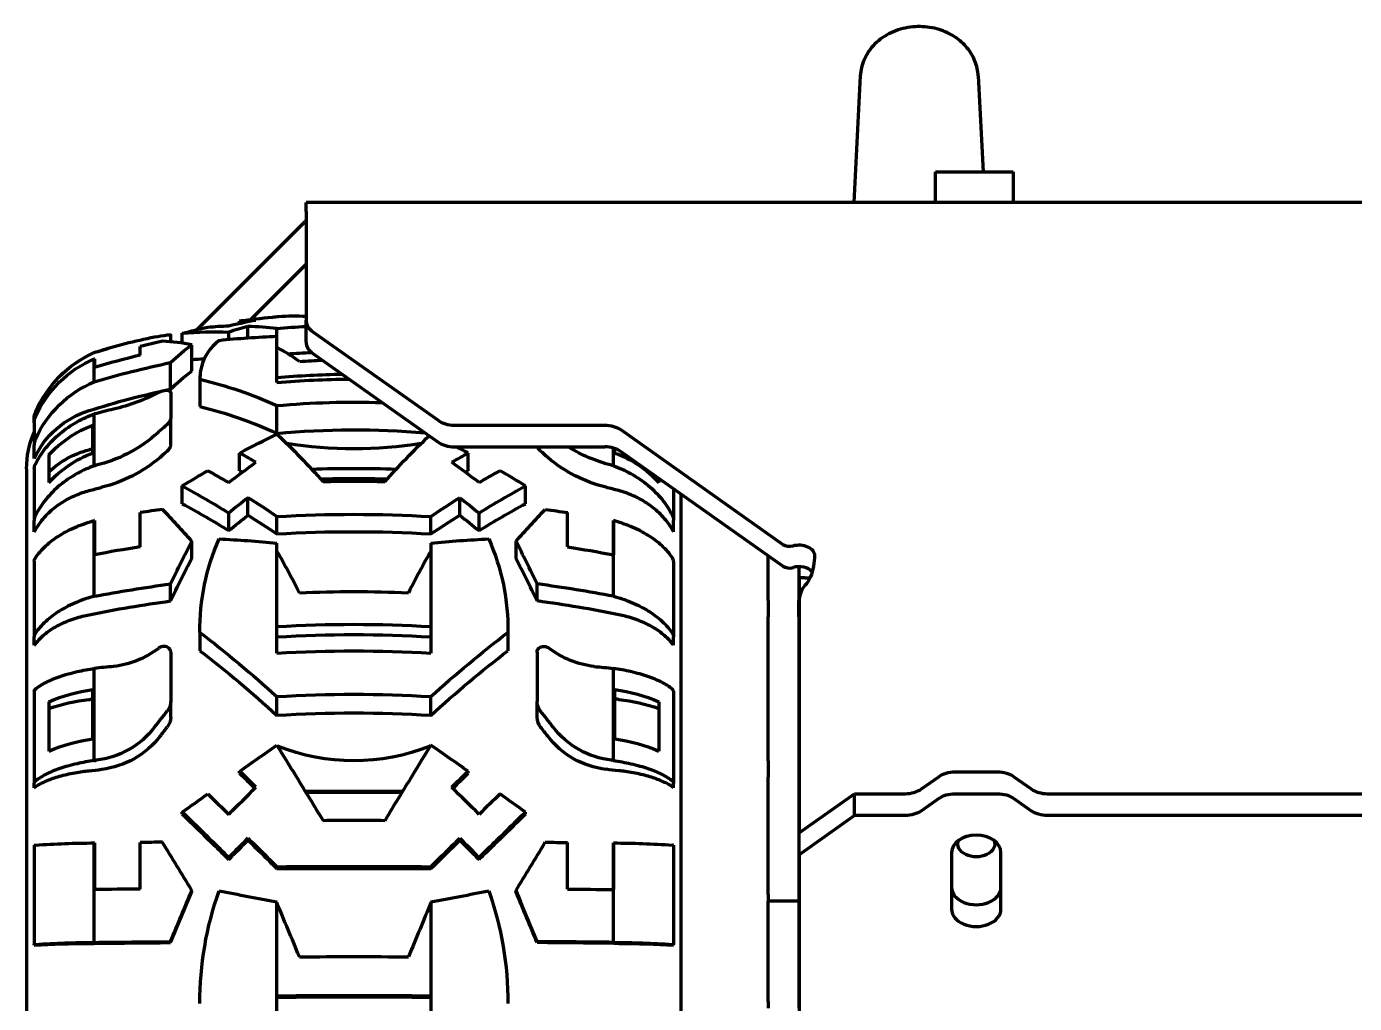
# Model space of a CAD drawing. Header units: millimetres. Extents: x 0 to 1189, y 0 to 841.
# Drawn here: x 205.8 to 292, y 647.7 to 711.1 of the extents above; entities that cross this region are included whole.
import ezdxf

# ---------------------------------------------------------------- set-up
doc = ezdxf.new("R2010")
doc.units = ezdxf.units.MM
doc.header["$LTSCALE"] = 0.75
doc.layers.add('Visible', color=7, linetype='Continuous', lineweight=70)

msp = doc.modelspace()

# ---------------------------------------------------------------- linework, layer by layer
at = {"layer": 'Visible', "extrusion": (0, 1, 0)}
for p, q in [((259.883, 707.912), (259.453, 699.695)), ((267.537, 707.912), (267.863, 701.695)), ((264.77, 701.695), (269.81, 701.695)), ((264.77, 699.695), (264.77, 701.695)), ((264.77, 701.695), (269.81, 701.695)), ((264.77, 699.695), (264.77, 701.695)), ((269.81, 701.695), (269.81, 699.695)), ((269.81, 701.695), (269.81, 699.695)), ((359.91, 699.695), (223.91, 699.695)), ((223.91, 699.106), (223.91, 699.695)), ((223.91, 699.106), (223.91, 692.049)), ((216.83, 691.447), (223.829, 698.445)), ((223.91, 698.527), (223.829, 698.445)), ((220.312, 692.101), (223.91, 695.699)), ((219.592, 691.858), (219.592, 691.995)), ((220.135, 690.913), (220.135, 691.65)), ((222.01, 691.013), (222.01, 691.521)), ((223.91, 690.635), (223.91, 692.049)), ((215.12, 690.658), (215.12, 691.091)), ((215.872, 690.571), (215.872, 691.204)), ((216.488, 688.749), (216.488, 690.464)), ((218.885, 690.81), (218.885, 691.284)), ((222.01, 688.013), (222.01, 691.013)), ((224.35, 691.299), (232.471, 685.557)), ((210.159, 689.957), (210.159, 689.957)), ((213.14, 689.784), (213.14, 690.357)), ((224.35, 689.885), (232.471, 684.142)), ((210.17, 689.549), (210.159, 689.546)), ((210.159, 688.058), (210.159, 689.546)), ((210.17, 689.549), (210.17, 688.983)), ((215.107, 687.58), (215.107, 689.302)), ((217.01, 688.221), (217.01, 686.455)), ((215.12, 687.353), (215.12, 685.677)), ((222.01, 684.709), (222.01, 686.513)), ((206.26, 685.398), (206.26, 685.683)), ((206.26, 685.398), (206.26, 683.948)), ((210.159, 682.607), (210.159, 685.97)), ((215.12, 683.954), (215.12, 685.677)), ((210.063, 683.432), (210.063, 685.236)), ((233.532, 685.246), (243.289, 685.246)), ((244.35, 684.935), (254.861, 677.502)), ((206.26, 683.086), (206.26, 683.948)), ((233.532, 683.832), (243.289, 683.832)), ((243.862, 682.607), (243.862, 683.751)), ((243.957, 683.432), (243.957, 683.721)), ((207.21, 683.309), (207.21, 681.514)), ((219.592, 682.27), (219.592, 683.431)), ((234.428, 682.27), (234.428, 683.431)), ((254.861, 676.088), (244.35, 683.521)), ((205.76, 682.413), (205.76, 621.105)), ((206.26, 682.392), (206.26, 679.062)), ((215.872, 680.145), (215.872, 681.305)), ((238.148, 680.145), (238.148, 681.305)), ((246.81, 681.781), (246.81, 681.514)), ((247.76, 681.109), (247.76, 679.062)), ((220.135, 679.394), (220.135, 680.533)), ((233.885, 679.394), (233.885, 680.533)), ((248.26, 621.105), (248.26, 680.756)), ((213.14, 677.339), (213.14, 679.564)), ((218.885, 678.394), (218.885, 679.533)), ((222.01, 678.18), (222.01, 679.311)), ((232.01, 678.18), (232.01, 679.311)), ((235.135, 678.394), (235.135, 679.533)), ((240.88, 677.339), (240.88, 679.564)), ((206.26, 678.318), (206.26, 679.062)), ((210.17, 679.047), (210.159, 679.045)), ((210.159, 674.136), (210.159, 679.045)), ((210.17, 679.047), (210.17, 676.826)), ((243.851, 679.047), (243.851, 676.826)), ((243.851, 679.047), (243.862, 679.045)), ((243.862, 674.136), (243.862, 679.045)), ((247.76, 678.318), (247.76, 679.062)), ((216.488, 676.604), (216.488, 677.702)), ((222.01, 670.438), (222.01, 677.586)), ((232.01, 677.586), (232.01, 670.438)), ((237.533, 676.604), (237.533, 677.702)), ((253.9, 673.854), (253.9, 676.768)), ((206.26, 676.388), (206.26, 671.503)), ((247.76, 676.388), (247.76, 671.503)), ((255.9, 676.054), (255.9, 673.854)), ((255.91, 675.272), (255.91, 673.858)), ((255.916, 674.71), (255.916, 675.332)), ((215.107, 673.829), (215.107, 674.932)), ((238.914, 673.829), (238.914, 674.932)), ((255.916, 673.918), (255.916, 674.71)), ((253.9, 673.854), (253.9, 672.793)), ((255.9, 672.793), (255.9, 673.854)), ((255.91, 673.858), (255.91, 658.771)), ((253.9, 663.45), (253.9, 672.793)), ((255.9, 672.793), (255.9, 663.45)), ((206.26, 670.951), (206.26, 671.503)), ((217.01, 671.785), (217.01, 670.596)), ((237.01, 671.785), (237.01, 670.596)), ((247.76, 670.951), (247.76, 671.503)), ((215.12, 670.497), (215.12, 667.307)), ((238.901, 670.497), (238.901, 667.307)), ((210.159, 663.474), (210.159, 669.449)), ((243.862, 663.474), (243.862, 669.449)), ((210.063, 664.878), (210.063, 668.083)), ((243.957, 664.878), (243.957, 668.083)), ((206.26, 667.973), (206.26, 662.011)), ((207.21, 667.288), (207.21, 664.087)), ((215.12, 666.272), (215.12, 667.307)), ((222.01, 666.404), (222.01, 667.619)), ((232.01, 666.404), (232.01, 667.619)), ((238.901, 666.272), (238.901, 667.307)), ((246.81, 667.288), (246.81, 664.087)), ((247.76, 667.973), (247.76, 662.011)), ((253.9, 663.45), (253.9, 662.39)), ((255.9, 663.45), (255.9, 662.39)), ((219.592, 662.643), (219.592, 662.769)), ((234.428, 662.643), (234.428, 662.769)), ((253.9, 654.783), (253.9, 662.39)), ((255.9, 662.39), (255.9, 654.783)), ((263.85, 661.627), (264.971, 662.42)), ((266.032, 662.731), (268.789, 662.731)), ((269.85, 662.42), (270.971, 661.627)), ((206.26, 661.705), (206.26, 662.011)), ((247.76, 661.705), (247.76, 662.011)), ((255.91, 658.771), (259.51, 661.317)), ((259.51, 661.317), (262.789, 661.317)), ((259.51, 659.902), (259.51, 661.317)), ((266.032, 661.317), (268.789, 661.317)), ((272.032, 661.317), (311.789, 661.317)), ((264.971, 661.006), (263.85, 660.213)), ((269.85, 661.006), (270.971, 660.213)), ((215.872, 659.995), (215.872, 660.121)), ((238.148, 659.995), (238.148, 660.121)), ((259.51, 659.902), (255.91, 657.357)), ((262.789, 659.902), (259.51, 659.902)), ((311.789, 659.902), (272.032, 659.902)), ((255.91, 657.357), (255.91, 658.771)), ((206.26, 657.971), (206.26, 651.516)), ((210.17, 658.122), (210.159, 658.122)), ((210.159, 651.666), (210.159, 658.122)), ((210.17, 658.122), (210.17, 655.095)), ((213.14, 655.124), (213.14, 658.151)), ((220.135, 658.301), (220.135, 658.425)), ((233.885, 658.301), (233.885, 658.425)), ((240.88, 655.124), (240.88, 658.151)), ((243.851, 658.122), (243.851, 655.095)), ((243.851, 658.122), (243.862, 658.122)), ((243.862, 651.666), (243.862, 658.122)), ((247.76, 657.971), (247.76, 651.516)), ((255.91, 658.359), (255.9, 658.359)), ((218.885, 657.05), (218.885, 657.173)), ((235.135, 657.05), (235.135, 657.173)), ((255.91, 657.357), (255.91, 646.467)), ((265.81, 657.498), (265.81, 653.821)), ((269.01, 653.821), (269.01, 657.498)), ((222.01, 656.455), (222.01, 656.578)), ((232.01, 656.455), (232.01, 656.578)), ((216.488, 654.968), (216.488, 655.031)), ((222.01, 645.729), (222.01, 654.294)), ((232.01, 654.294), (232.01, 645.729)), ((237.533, 654.968), (237.533, 655.031)), ((253.9, 654.783), (253.9, 654.344)), ((253.9, 653.904), (253.9, 654.344)), ((255.9, 654.344), (253.9, 654.344)), ((255.9, 654.783), (255.9, 654.344)), ((255.9, 654.344), (255.9, 653.904)), ((253.9, 647.822), (253.9, 653.904)), ((255.9, 653.904), (255.9, 647.822)), ((215.107, 651.648), (215.107, 651.711)), ((238.914, 651.648), (238.914, 651.711)), ((206.26, 651.485), (206.26, 651.516)), ((247.76, 651.485), (247.76, 651.516)), ((253.9, 647.822), (253.9, 647.383)), ((255.9, 647.822), (255.9, 647.383))]:
    msp.add_line(p, q, dxfattribs=at)
at = {"layer": 'Visible', "extrusion": (1e-16, 0, -1)}
for centre, radius, start, end in [((-227.01, 635.595), 56.914, 84.67382, 85.07664), ((-223.075, 681.306), 11.034, 85.0646, 94.34162), ((-220.813, 657.171), 34.47, 72.21231, 78.72418), ((-217.997, 668.226), 23.076, 84.71736, 92.20703), ((-213.136, 683.209), 7.375, 22.83603, 66.19188), ((-213.136, 683.209), 7.375, 22.84294, 66.19464), ((-227.01, 635.595), 56.914, 72.77708, 73.82121), ((-212.985, 682.861), 7.257, 23.67497, 67.08456), ((-224.679, 677.676), 13.774, 45.97448, 53.50875), ((-212.948, 681.383), 7.234, 23.96446, 67.31814), ((-210.734, 661.682), 27.271, 103.30568, 114.42376), ((-208.479, 698.673), 12.734, 242.66777, 256.68737), ((-211.528, 680.631), 5.812, 24.99028, 72.86236), ((-210.702, 660.36), 26.847, 103.59099, 114.9121), ((-226.988, 631.649), 55.089, 84.81585, 91.92918), ((-207.26, 685.684), 1, 0, 22.84294), ((-211.651, 682.413), 5.891, 0, 23.77705), ((-212.589, 678.417), 7.271, 42.29142, 69.67857), ((-208.113, 691.589), 9.209, 229.66364, 256.37856), ((-227.007, 631.395), 53.548, 84.64567, 94.94198), ((-187.348, 648.164), 50.338, 133.5189, 138.43393), ((-266.77, 648.073), 50.471, 41.56997, 46.28492), ((-211.361, 677.768), 6.081, 46.95056, 75.27133), ((-227.009, 711.108), 27.404, 260.83053, 279.16503), ((-246.201, 692.324), 9.994, 284.26244, 301.81369), ((-212.58, 676.604), 7.277, 42.44462, 69.77109), ((-208.442, 690.189), 9.242, 229.61122, 256.2374), ((-245.578, 690.193), 9.246, 283.75482, 310.37118), ((-241.441, 676.604), 7.277, 110.22891, 137.55538), ((-189.744, 633.421), 54.549, 118.61923, 122.29139), ((-227.01, 598.867), 82.916, 88.49848, 91.50152), ((-264.277, 633.421), 54.549, 57.70861, 61.38077), ((-191.298, 634.389), 51.937, 118.2394, 122.08476), ((-262.723, 634.389), 51.937, 57.91524, 61.7606), ((-189.745, 630.385), 57.667, 121.80288, 124.02211), ((-264.276, 630.385), 57.667, 55.97789, 58.19712), ((-231.849, 671.898), 14.839, 359.56369, 23.6898), ((-222.383, 671.941), 14.628, 156.13366, 180.61284), ((-227.01, 589.423), 85.015, 87.61241, 92.38759), ((-227.01, 588.127), 84.186, 86.59507, 93.40493), ((-171.281, 611.826), 75.407, 127.33177, 132.27839), ((-227.01, 589.031), 82.615, 86.53026, 93.46974), ((-282.739, 611.826), 75.407, 47.72161, 52.66823), ((-210.797, 675.302), 5.757, 232.1892, 263.87125), ((-227.01, 586.328), 84.259, 86.59801, 93.40199), ((-243.224, 675.302), 5.757, 276.12875, 307.8108), ((-171.726, 611.505), 74.447, 127.46504, 132.48814), ((-282.295, 611.505), 74.447, 47.51186, 52.53496), ((-211.566, 657.144), 11.041, 66.76278, 82.17855), ((-242.454, 657.144), 11.041, 97.82145, 113.23722), ((-210.817, 656.975), 10.501, 69.90769, 84.52236), ((-214.092, 667.326), 1.028, 181.05997, 219.27913), ((-227.01, 585.309), 82.462, 86.52378, 93.47622), ((-243.203, 656.975), 10.501, 95.47764, 110.09231), ((-227.01, 587.026), 79.536, 86.39573, 93.60427), ((-209.635, 669.049), 5.6, 217.58453, 263.36234), ((-214.078, 666.291), 1.042, 181.05691, 219.00485), ((-239.941, 666.29), 1.04, 320.98094, 358.99021), ((-244.38, 669.04), 5.59, 276.59544, 322.45493), ((-211.566, 653.893), 11.086, 66.86502, 82.2126), ((-209.986, 668.466), 5.608, 217.57313, 263.28642), ((-244.031, 668.46), 5.6, 276.67949, 322.45039), ((-242.455, 653.893), 11.086, 97.7874, 113.13498), ((-227.01, 676.894), 13.439, 248.35986, 291.63925), ((-210.632, 590.638), 67.484, 86.35256, 89.59833), ((-243.389, 590.638), 67.484, 90.40167, 93.64744), ((-238.85, 647.72), 21.84, 359.94783, 19.4788), ((-215.223, 647.729), 21.787, 160.49725, 180.07612), ((-210.001, 588.331), 63.265, 86.61042, 89.83156), ((-210.634, 583.499), 68.167, 86.38698, 89.60018), ((-243.386, 583.499), 68.167, 90.39982, 93.61302), ((-244.02, 588.331), 63.265, 90.16844, 93.38958), ((-227.01, 11.068), 639.672, 89.682769, 90.317231), ((-227.01, 15.061), 633.156, 89.547534, 90.452466), ((-227.01, 26.807), 621.322, 89.538915, 90.461085)]:
    msp.add_arc(centre, radius, start, end, dxfattribs=at)
for centre, major_axis, ratio, start_param, end_param in [((219.109, 644.279), (15.821, 46.476), 0.790947, -0.487397, -0.446003), ((225.422, 645.225), (-11.093, 45.851), 0.686102, 0.100006, 0.141762), ((227.01, 636.578), (56.845, 0), 0.970296, 4.624317, 4.657828), ((223.506, 646.508), (-10.467, 44.256), 0.613565, 0.037825, 0.06729), ((216.947, 650.812), (4.747, 41.31), 0.369934, -0.416417, -0.329851), ((226.483, 636.395), (-41.878, 37.23), 0.955445, 0.716434, 0.785157), ((218.618, 662.829), (38.427, 11.843), 0.706679, 4.710033, 4.713244), ((227.01, 636.58), (-55.091, 0), 0.970296, 1.492947, 1.520584), ((227.01, 635.842), (-55.123, 0), 0.961262, 1.253567, 1.353147), ((223.506, 647.798), (12.18, 43.816), 0.603211, -0.761914, -0.732449), ((243.289, 684.185), (1.5, 0), 0.707107, -1.570796, -0.785398), ((227.582, 639.173), (-55.792, 1.528), 0.837822, 1.223836, 1.228531), ((223.487, 647.85), (11.692, 42.062), 0.603211, -0.761964, -0.744691), ((226.548, 647.991), (28.632, 37.376), 0.454512, -0.82902, -0.796353), ((218.621, 660.095), (39.075, 7.54), 0.598819, 4.610593, 4.613804), ((219.109, 651.612), (35.993, 33.388), 0.523989, -1.199329, -1.157934), ((225.422, 646.774), (-28.688, 37.449), 0.454515, 0.796303, 0.838059), ((227.47, 648.048), (-27.517, 35.918), 0.454494, 0.786561, 0.791955), ((227.01, 646.892), (55.296, 0), 0.642788, 4.662557, 4.762221), ((226.55, 648.048), (27.517, 35.918), 0.454494, -0.791955, -0.786561), ((227.009, 637.574), (55.122, 0), 0.829039, 4.39516, 4.410898), ((228.763, 646.511), (28.815, 37.614), 0.454504, -0.938241, -0.881829), ((233.28, 650.796), (-28.576, 37.303), 0.454531, 1.053486, 1.091134), ((220.706, 650.799), (27.471, 35.86), 0.454513, -1.092328, -1.053165), ((227.01, 642.914), (-56.845, 0), 0.642788, 1.482724, 1.658869), ((233.315, 650.799), (-27.471, 35.86), 0.454513, 1.053165, 1.092328), ((227.015, 645.879), (56.445, 0), 0.61565, -1.348922, -1.322614), ((246.759, 679.062), (-1.002, 0), 0.829024, 2.743053, 3.141422), ((216.947, 652.978), (12.979, 39.504), 0.23694, -1.061241, -0.974675), ((226.483, 640.272), (-54.165, 14.353), 0.643308, 1.251733, 1.320455), ((227.01, 642.915), (-55.091, 0), 0.642788, 1.479912, 1.66168), ((227.538, 640.272), (54.165, 14.353), 0.643308, -1.320455, -1.251733), ((227.012, 643.406), (-56.838, 0), 0.615638, 1.817299, 1.871591), ((255.91, 676.761), (1, 0), 0.707107, 4.311388, 6.283185), ((216.931, 652.961), (12.417, 37.792), 0.236931, -1.065513, -0.975008), ((227.01, 640.692), (-55.123, 0), 0.615662, 1.253567, 1.353147), ((246.759, 671.503), (-1.002, 0), 0.615642, 2.743139, 3.141508), ((227.02, 651.031), (56.426, 0), 0.342007, -1.290868, -1.267691), ((227.581, 649.081), (-55.805, 0.213), 0.345709, 1.245471, 1.250165), ((223.506, 650.6), (25.733, 37.496), 0.362452, -1.414987, -1.385522), ((223.487, 650.618), (24.703, 35.995), 0.362453, -1.415037, -1.397764), ((227.009, 644.896), (-55.122, 0), 0.342022, 1.253569, 1.269307), ((218.616, 654.192), (39.32, 2.117), 0.252116, 4.509186, 4.512398), ((227.47, 651.727), (-31.956, 32.033), 0.049308, 1.272645, 1.304677), ((226.548, 651.718), (33.252, 33.333), 0.049314, -1.315113, -1.282447), ((226.551, 651.727), (31.956, 32.033), 0.049308, -1.304677, -1.272645), ((246.759, 662.012), (-1.002, 0), 0.341997, 2.743191, 3.14156), ((266.032, 661.67), (-1.5, 0), 0.707107, 0.785398, 1.570796), ((268.789, 661.67), (1.5, 0), 0.707107, -1.570796, -0.785398), ((219.109, 659.001), (39.987, 28.484), 0.056886, 4.671913, 4.713307), ((225.422, 650.228), (-33.316, 33.398), 0.049318, 1.282398, 1.324154), ((227.01, 657.632), (-55.296, 0), 0.069756, 1.513481, 1.628112), ((266.032, 660.256), (-1.5, 0), 0.707107, 0.785398, 1.570796), ((268.789, 660.256), (1.5, 0), 0.707107, -1.570796, -0.785398), ((262.789, 660.963), (-1.5, 0), 0.707107, 3.926991, 4.712389), ((272.032, 660.963), (-1.5, 0), 0.707107, 4.712389, 5.497787), ((220.706, 655.72), (31.903, 31.981), 0.049336, 4.704762, 4.743925), ((228.763, 650.05), (33.464, 33.546), 0.049303, -1.424331, -1.36792), ((233.28, 655.75), (-33.187, 33.268), 0.04934, 1.539587, 1.577235), ((233.314, 655.72), (-31.903, 31.981), 0.049336, 1.53926, 1.578423), ((227.015, 656.243), (-56.445, 0), 0.034884, 1.792666, 1.818973), ((267.41, 658.064), (-1.2, 0), 0.707107, 2.888912, 6.535866), ((227.01, 652.628), (56.845, 0), 0.069756, 4.624317, 4.800461), ((227.01, 652.628), (-55.091, 0), 0.069756, 1.479912, 1.66168), ((227.012, 653.202), (-56.838, 0), 0.034869, 1.817288, 1.871579), ((216.947, 654.678), (15.994, 38.383), 0.013443, 4.629406, 4.715972), ((216.932, 654.643), (15.301, 36.72), 0.013454, 4.625136, 4.715641), ((226.483, 648.536), (-54.938, 11.029), 0.085448, 1.403431, 1.472154), ((227.538, 648.536), (54.938, 11.029), 0.085448, -1.472154, -1.403431), ((227.01, 649.77), (-55.123, 0), 0.0349, 1.253568, 1.353148), ((246.759, 651.517), (-1.002, 0), 0.034875, 2.743231, 3.1416)]:
    msp.add_ellipse(centre, major_axis=major_axis, ratio=ratio, start_param=start_param, end_param=end_param, dxfattribs=at)
at = {"layer": 'Visible'}
for centre, major_axis, ratio, start_param, end_param in [((220.74, 646.209), (11.048, 45.673), 0.686107, 0.357175, 0.394823), ((227.472, 645.703), (-11.072, 45.763), 0.686102, -0.132725, -0.100058), ((225.258, 644.976), (-11.143, 46.054), 0.686099, -0.241953, -0.185541), ((225.41, 692.049), (-1.5, 0), 0.707107, 0, 0.785398), ((227.005, 637.761), (-56.445, 0), 0.961258, -1.348926, -1.322618), ((225.41, 690.635), (-1.5, 0), 0.707107, 0, 0.785398), ((227.009, 636.8), (-56.838, 0), 0.961253, -1.324302, -1.27001), ((222.191, 649.703), (-3.879, 41.366), 0.374745, -0.325268, -0.233921), ((227, 641.323), (56.426, 0), 0.829029, 1.850716, 1.873893), ((207.262, 685.683), (-1.002, 0), 0.999392, -0.398361, 0.000008), ((233.532, 686.307), (1.5, 0), 0.707107, 3.926991, 4.712389), ((207.262, 683.948), (1.002, 0), 0.961255, 2.743271, 3.14164), ((233.532, 684.892), (1.5, 0), 0.707107, 3.926991, 4.712389), ((243.289, 682.771), (1.5, 0), 0.707107, 0.785398, 1.570796), ((226.44, 639.178), (55.789, 1.522), 0.837783, 1.22813, 1.228639), ((227.472, 647.991), (-28.632, 37.376), 0.454512, -0.82902, -0.796353), ((230.534, 647.85), (-11.692, 42.062), 0.603211, -0.761964, -0.744691), ((228.598, 646.774), (28.688, 37.449), 0.454515, 0.796303, 0.838059), ((234.911, 651.612), (-35.993, 33.388), 0.523989, -1.199329, -1.157934), ((235.404, 660.107), (-39.064, 7.54), 0.598663, 4.610648, 4.61386), ((227.01, 645.278), (-56.484, 0), 0.642788, 4.676973, 4.747805), ((227.011, 637.574), (55.122, 0), 0.829039, 1.253567, 1.269305), ((220.74, 650.796), (28.576, 37.303), 0.454531, 1.053486, 1.091134), ((225.258, 646.511), (-28.815, 37.614), 0.454504, -0.938241, -0.881829), ((207.262, 679.062), (1.002, 0), 0.829024, 2.743053, 3.141422), ((227.005, 645.879), (-56.445, 0), 0.61565, -1.348922, -1.322614), ((237.074, 652.978), (-12.979, 39.504), 0.23694, -1.061241, -0.974675), ((227.009, 643.406), (56.838, 0), 0.615638, 1.817299, 1.871591), ((222.191, 649.513), (-12.465, 39.634), 0.252293, -0.974759, -0.883412), ((231.83, 649.513), (12.465, 39.634), 0.252293, 0.883412, 0.974759), ((255.286, 677.802), (-0.6, 0), 0.707107, 0.785398, 1.971798), ((237.089, 652.961), (-12.417, 37.792), 0.236931, -1.065513, -0.975008), ((255.286, 676.388), (-0.6, 0), 0.707107, 0.785398, 1.971798), ((255.91, 675.346), (1, 0), 0.707107, 0.557616, 1.971798), ((256.51, 675.272), (-0.6, 0), 0.707107, -0.142534, 0), ((227.011, 640.692), (-55.123, 0), 0.615662, 4.39516, 4.49474), ((256.51, 673.858), (-0.6, 0), 0.707107, -0.142534, 0), ((207.262, 671.503), (1.002, 0), 0.615642, 2.743139, 3.141508), ((227, 651.031), (-56.426, 0), 0.342007, -1.290868, -1.267691), ((226.437, 649.078), (55.81, 0.214), 0.345729, 1.245443, 1.250137), ((230.515, 650.6), (-25.733, 37.496), 0.362452, -1.414987, -1.385522), ((230.534, 650.618), (-24.703, 35.995), 0.362453, -1.415037, -1.397764), ((227.011, 644.896), (-55.122, 0), 0.342022, 4.395161, 4.4109), ((235.404, 654.192), (-39.32, 2.117), 0.252121, 4.509181, 4.512393), ((207.262, 662.012), (1.002, 0), 0.341997, 2.743191, 3.14156), ((227.472, 651.718), (-33.252, 33.333), 0.049314, -1.315113, -1.282447), ((228.598, 650.228), (33.316, 33.398), 0.049318, 1.282398, 1.324154), ((234.911, 659.001), (-39.987, 28.484), 0.056886, 4.671913, 4.713307), ((262.789, 662.377), (-1.5, 0), 0.707107, 1.570796, 2.356194), ((272.032, 662.377), (-1.5, 0), 0.707107, 0.785398, 1.570796), ((227.01, 655.628), (-56.484, 0), 0.069756, 4.676973, 4.747805), ((267.41, 657.498), (-1.6, 0), 0.707107, 3.141593, 6.283185), ((227.005, 656.243), (56.445, 0), 0.034884, 1.792666, 1.818973), ((220.74, 655.75), (33.187, 33.268), 0.04934, 1.539587, 1.577235), ((225.258, 650.05), (-33.464, 33.546), 0.049303, -1.424331, -1.36792), ((227.009, 653.202), (56.838, 0), 0.034869, 1.817288, 1.871579), ((267.41, 655.236), (-1.6, 0), 0.707107, 0, 3.141593), ((237.074, 654.678), (-15.994, 38.383), 0.013443, 4.629406, 4.715972), ((237.088, 654.643), (-15.301, 36.72), 0.013454, 4.625136, 4.715641), ((222.191, 650.181), (-15.928, 38.373), 0.033473, -1.570382, -1.479035), ((231.83, 650.181), (15.928, 38.373), 0.033473, 1.479035, 1.570382), ((267.41, 653.821), (-1.6, 0), 0.707107, 0, 3.141593), ((207.262, 651.517), (1.002, 0), 0.034875, 2.743231, 3.1416), ((227.011, 649.77), (55.123, 0), 0.0349, 1.253568, 1.353148)]:
    msp.add_ellipse(centre, major_axis=major_axis, ratio=ratio, start_param=start_param, end_param=end_param, dxfattribs=at)
for points, knots in [([(267.537, 707.912), (267.52, 708.246), (267.445, 708.574), (267.202, 709.193), (267.027, 709.48), (266.595, 710.011), (266.328, 710.244), (265.714, 710.654), (265.36, 710.814), (264.594, 711.048), (264.179, 711.11), (263.336, 711.12), (262.907, 711.065), (262.08, 710.826), (261.679, 710.646), (260.977, 710.155), (260.669, 709.861), (260.218, 709.194), (260.056, 708.845), (259.921, 708.286), (259.893, 708.1), (259.883, 707.912)], [0.037046, 0.037046, 0.037046, 0.037046, 0.271404, 0.271404, 0.522318, 0.522318, 0.813847, 0.813847, 1.162088, 1.162088, 1.553846, 1.553846, 1.957982, 1.957982, 2.351221, 2.351221, 2.695245, 2.695245, 2.97266, 2.97266, 3.104547, 3.104547, 3.104547, 3.104547]), ([(214.888, 691.096), (214.923, 691.1), (214.955, 691.104), (215.034, 691.11), (215.072, 691.11), (215.108, 691.104), (215.116, 691.1), (215.119, 691.095), (215.119, 691.094), (215.12, 691.093), (215.12, 691.091)], [0.57737749, 0.57737749, 0.57737749, 0.57737749, 0.59475126, 0.59475126, 0.62625191, 0.62625191, 0.6448508, 0.6448508, 0.6448508, 0.64934479, 0.64934479, 0.64934479, 0.64934479]), ([(218.26, 690.748), (218.187, 690.69), (218.117, 690.63), (217.502, 690.063), (217.17, 689.464), (217.025, 688.599), (217.01, 688.412), (217.01, 688.221)], [1.4412238, 1.4412238, 1.4412238, 1.4412238, 1.506827, 1.506827, 2.0457096, 2.0457096, 2.1881347, 2.1881347, 2.1881347, 2.1881347]), ([(215.12, 687.353), (215.12, 687.368), (215.116, 687.383), (215.098, 687.415), (215.082, 687.43), (215.028, 687.462), (214.986, 687.475), (214.889, 687.489), (214.836, 687.49), (214.719, 687.483), (214.655, 687.473), (214.524, 687.442), (214.457, 687.42), (214.372, 687.384), (214.348, 687.373), (214.326, 687.361)], [0.0011854, 0.0011854, 0.0011854, 0.0011854, 0.0118921, 0.0118921, 0.0261366, 0.0261366, 0.045713, 0.045713, 0.0638758, 0.0638758, 0.0833592, 0.0833592, 0.1044028, 0.1044028, 0.1129139, 0.1129139, 0.1129139, 0.1129139]), ([(206.26, 685.398), (206.26, 685.518), (206.289, 685.66), (206.338, 685.772), (206.338, 685.774), (206.339, 685.775)], [0.44681284, 0.44681284, 0.44681284, 0.44681284, 0.48438099, 0.48438099, 0.4848196, 0.4848196, 0.4848196, 0.4848196]), ([(206.339, 682.718), (206.512, 683.062), (206.74, 683.423), (207.287, 684.106), (207.608, 684.427), (208.253, 684.964), (208.635, 685.231), (209.407, 685.661), (209.788, 685.833), (210.159, 685.97)], [-0.8176817, -0.8176817, -0.8176817, -0.8176817, -0.683213, -0.683213, -0.5456153, -0.5456153, -0.4089137, -0.4089137, -0.2898807, -0.2898807, -0.2898807, -0.2898807]), ([(214.888, 685.289), (214.923, 685.319), (214.955, 685.351), (215.034, 685.439), (215.072, 685.497), (215.108, 685.588), (215.116, 685.621), (215.119, 685.654), (215.119, 685.662), (215.12, 685.669), (215.12, 685.677)], [0.57737749, 0.57737749, 0.57737749, 0.57737749, 0.59475126, 0.59475126, 0.62625191, 0.62625191, 0.6448508, 0.6448508, 0.6448508, 0.64934479, 0.64934479, 0.64934479, 0.64934479]), ([(214.888, 683.558), (214.924, 683.59), (214.957, 683.622), (215.036, 683.714), (215.073, 683.773), (215.108, 683.864), (215.116, 683.897), (215.118, 683.928), (215.119, 683.937), (215.12, 683.945), (215.12, 683.954)], [0.57879869, 0.57879869, 0.57879869, 0.57879869, 0.59663945, 0.59663945, 0.62828561, 0.62828561, 0.64611018, 0.64611018, 0.64611018, 0.65098718, 0.65098718, 0.65098718, 0.65098718]), ([(239.132, 683.558), (239.104, 683.583), (239.078, 683.609), (238.998, 683.695), (238.957, 683.756), (238.929, 683.822), (238.927, 683.827), (238.925, 683.832)], [-0.38982351, -0.38982351, -0.38982351, -0.38982351, -0.37572875, -0.37572875, -0.34303316, -0.34303316, -0.34031281, -0.34031281, -0.34031281, -0.34031281]), ([(206.26, 682.392), (206.26, 682.496), (206.289, 682.618), (206.338, 682.715), (206.338, 682.717), (206.339, 682.718)], [0.44681284, 0.44681284, 0.44681284, 0.44681284, 0.48438099, 0.48438099, 0.4848196, 0.4848196, 0.4848196, 0.4848196]), ([(210.159, 682.607), (209.786, 682.47), (209.401, 682.297), (208.626, 681.868), (208.243, 681.603), (207.599, 681.069), (207.28, 680.751), (206.737, 680.077), (206.511, 679.723), (206.339, 679.384)], [-4.0816675, -4.0816675, -4.0816675, -4.0816675, -3.9618291, -3.9618291, -3.8252836, -3.8252836, -3.6886674, -3.6886674, -3.5563533, -3.5563533, -3.5563533, -3.5563533]), ([(243.862, 682.607), (244.235, 682.47), (244.62, 682.297), (245.394, 681.868), (245.777, 681.603), (246.421, 681.069), (246.741, 680.751), (247.284, 680.077), (247.51, 679.723), (247.682, 679.384)], [0.2897036, 0.2897036, 0.2897036, 0.2897036, 0.409542, 0.409542, 0.5460875, 0.5460875, 0.6827036, 0.6827036, 0.8150178, 0.8150178, 0.8150178, 0.8150178]), ([(206.26, 678.318), (206.392, 678.566), (206.559, 678.823), (206.974, 679.337), (207.229, 679.591), (207.743, 680.018), (208.049, 680.229), (208.708, 680.595), (209.062, 680.748), (209.53, 680.909), (209.67, 680.952), (209.815, 680.992)], [2.8500439, 2.8500439, 2.8500439, 2.8500439, 2.9462515, 2.9462515, 3.0553759, 3.0553759, 3.1644386, 3.1644386, 3.2735014, 3.2735014, 3.3166644, 3.3166644, 3.3166644, 3.3166644]), ([(247.76, 678.318), (247.628, 678.566), (247.461, 678.823), (247.047, 679.337), (246.791, 679.591), (246.277, 680.018), (245.971, 680.229), (245.312, 680.595), (244.959, 680.748), (244.49, 680.909), (244.35, 680.952), (244.206, 680.992)], [-0.6414978, -0.6414978, -0.6414978, -0.6414978, -0.5452902, -0.5452902, -0.4361658, -0.4361658, -0.3271031, -0.3271031, -0.2180403, -0.2180403, -0.1748773, -0.1748773, -0.1748773, -0.1748773]), ([(206.339, 676.63), (206.512, 676.886), (206.74, 677.154), (207.287, 677.661), (207.608, 677.899), (208.253, 678.298), (208.635, 678.496), (209.407, 678.815), (209.788, 678.943), (210.159, 679.045)], [3.5813627, 3.5813627, 3.5813627, 3.5813627, 3.7158313, 3.7158313, 3.8534291, 3.8534291, 3.9901307, 3.9901307, 4.1091636, 4.1091636, 4.1091636, 4.1091636]), ([(247.682, 676.63), (247.509, 676.886), (247.281, 677.154), (246.734, 677.661), (246.413, 677.899), (245.768, 678.298), (245.385, 678.496), (244.614, 678.815), (244.232, 678.943), (243.862, 679.045)], [-0.8176817, -0.8176817, -0.8176817, -0.8176817, -0.683213, -0.683213, -0.5456153, -0.5456153, -0.4089137, -0.4089137, -0.2898807, -0.2898807, -0.2898807, -0.2898807]), ([(256.91, 676.761), (256.91, 676.366), (256.815, 675.804), (256.648, 675.392), (256.547, 675.146), (256.423, 674.951), (256.285, 674.83)], [-1.1864, -1.1864, -1.1864, -1.1864, -0.444772, -0.444772, -0.444772, 0, 0, 0, 0]), ([(206.26, 676.388), (206.26, 676.465), (206.289, 676.556), (206.338, 676.628), (206.338, 676.629), (206.339, 676.63)], [0.44681284, 0.44681284, 0.44681284, 0.44681284, 0.48438099, 0.48438099, 0.4848196, 0.4848196, 0.4848196, 0.4848196]), ([(247.76, 676.388), (247.76, 676.465), (247.731, 676.556), (247.683, 676.628), (247.682, 676.629), (247.682, 676.63)], [-0.14890922, -0.14890922, -0.14890922, -0.14890922, -0.11134107, -0.11134107, -0.11090246, -0.11090246, -0.11090246, -0.11090246]), ([(210.159, 674.136), (209.786, 674.034), (209.401, 673.906), (208.626, 673.587), (208.243, 673.39), (207.599, 672.993), (207.28, 672.757), (206.737, 672.257), (206.511, 671.994), (206.339, 671.742)], [0.2897036, 0.2897036, 0.2897036, 0.2897036, 0.409542, 0.409542, 0.5460875, 0.5460875, 0.6827036, 0.6827036, 0.8150178, 0.8150178, 0.8150178, 0.8150178]), ([(243.862, 674.136), (244.235, 674.034), (244.62, 673.906), (245.394, 673.587), (245.777, 673.39), (246.421, 672.993), (246.741, 672.757), (247.284, 672.257), (247.51, 671.994), (247.682, 671.742)], [-4.0816675, -4.0816675, -4.0816675, -4.0816675, -3.9618291, -3.9618291, -3.8252836, -3.8252836, -3.6886674, -3.6886674, -3.5563533, -3.5563533, -3.5563533, -3.5563533]), ([(206.26, 670.951), (206.392, 671.135), (206.559, 671.325), (206.974, 671.707), (207.229, 671.896), (207.743, 672.213), (208.049, 672.37), (208.708, 672.641), (209.062, 672.755), (209.53, 672.875), (209.67, 672.907), (209.815, 672.936)], [2.8500439, 2.8500439, 2.8500439, 2.8500439, 2.9462515, 2.9462515, 3.0553759, 3.0553759, 3.1644386, 3.1644386, 3.2735014, 3.2735014, 3.3166644, 3.3166644, 3.3166644, 3.3166644]), ([(247.76, 670.951), (247.628, 671.135), (247.461, 671.325), (247.047, 671.707), (246.791, 671.896), (246.277, 672.213), (245.971, 672.37), (245.312, 672.641), (244.959, 672.755), (244.49, 672.875), (244.35, 672.907), (244.206, 672.936)], [-0.6414978, -0.6414978, -0.6414978, -0.6414978, -0.5452902, -0.5452902, -0.4361658, -0.4361658, -0.3271031, -0.3271031, -0.2180403, -0.2180403, -0.1748773, -0.1748773, -0.1748773, -0.1748773]), ([(215.12, 670.497), (215.12, 670.528), (215.116, 670.559), (215.098, 670.628), (215.082, 670.666), (215.028, 670.747), (214.986, 670.786), (214.889, 670.844), (214.836, 670.863), (214.719, 670.883), (214.655, 670.882), (214.524, 670.859), (214.457, 670.835), (214.372, 670.786), (214.348, 670.771), (214.326, 670.754)], [0.0011854, 0.0011854, 0.0011854, 0.0011854, 0.0118921, 0.0118921, 0.0261366, 0.0261366, 0.045713, 0.045713, 0.0638758, 0.0638758, 0.0833592, 0.0833592, 0.1044028, 0.1044028, 0.1129139, 0.1129139, 0.1129139, 0.1129139]), ([(238.901, 670.497), (238.901, 670.513), (238.902, 670.53), (238.909, 670.583), (238.919, 670.619), (238.955, 670.696), (238.984, 670.735), (239.062, 670.806), (239.113, 670.836), (239.229, 670.874), (239.294, 670.883), (239.425, 670.875), (239.491, 670.86), (239.604, 670.814), (239.652, 670.787), (239.695, 670.754)], [-0.318504, -0.318504, -0.318504, -0.318504, -0.3128202, -0.3128202, -0.2999436, -0.2999436, -0.2831266, -0.2831266, -0.2636299, -0.2636299, -0.2433808, -0.2433808, -0.2231503, -0.2231503, -0.2067842, -0.2067842, -0.2067842, -0.2067842]), ([(206.339, 668.108), (206.512, 668.25), (206.74, 668.399), (207.287, 668.68), (207.608, 668.813), (208.253, 669.035), (208.635, 669.144), (209.407, 669.322), (209.788, 669.393), (210.159, 669.449)], [-0.8176817, -0.8176817, -0.8176817, -0.8176817, -0.683213, -0.683213, -0.5456153, -0.5456153, -0.4089137, -0.4089137, -0.2898807, -0.2898807, -0.2898807, -0.2898807]), ([(247.682, 668.108), (247.509, 668.25), (247.281, 668.399), (246.734, 668.68), (246.413, 668.813), (245.768, 669.035), (245.385, 669.144), (244.614, 669.322), (244.232, 669.393), (243.862, 669.449)], [3.5813627, 3.5813627, 3.5813627, 3.5813627, 3.7158313, 3.7158313, 3.8534291, 3.8534291, 3.9901307, 3.9901307, 4.1091636, 4.1091636, 4.1091636, 4.1091636]), ([(206.26, 667.973), (206.26, 668.016), (206.289, 668.067), (206.338, 668.107), (206.338, 668.107), (206.339, 668.108)], [0.44681284, 0.44681284, 0.44681284, 0.44681284, 0.48438099, 0.48438099, 0.4848196, 0.4848196, 0.4848196, 0.4848196]), ([(247.76, 667.973), (247.76, 668.016), (247.731, 668.067), (247.683, 668.107), (247.682, 668.107), (247.682, 668.108)], [-0.14890922, -0.14890922, -0.14890922, -0.14890922, -0.11134107, -0.11134107, -0.11090246, -0.11090246, -0.11090246, -0.11090246]), ([(239.132, 666.675), (239.119, 666.693), (239.105, 666.71), (239.028, 666.821), (238.977, 666.922), (238.92, 667.105), (238.906, 667.186), (238.902, 667.266), (238.901, 667.28), (238.901, 667.293), (238.901, 667.307)], [-0.06746772, -0.06746772, -0.06746772, -0.06746772, -0.06067751, -0.06067751, -0.02604643, -0.02604643, 0, 0, 0, 0.00449234, 0.00449234, 0.00449234, 0.00449234]), ([(222.01, 664.474), (222.414, 663.818), (222.822, 663.152), (223.823, 661.516), (224.419, 660.539), (225.01, 659.565)], [17.408031, 17.408031, 17.408031, 17.408031, 17.632683, 17.632683, 17.9554931, 17.9554931, 17.9554931, 17.9554931]), ([(232.01, 664.474), (231.607, 663.818), (231.198, 663.152), (230.197, 661.516), (229.602, 660.539), (229.01, 659.565)], [-19.5470654, -19.5470654, -19.5470654, -19.5470654, -19.3224133, -19.3224133, -18.9996033, -18.9996033, -18.9996033, -18.9996033]), ([(210.159, 663.474), (209.786, 663.417), (209.401, 663.346), (208.626, 663.169), (208.243, 663.06), (207.599, 662.84), (207.28, 662.708), (206.737, 662.43), (206.511, 662.284), (206.339, 662.144)], [-4.0816675, -4.0816675, -4.0816675, -4.0816675, -3.9618291, -3.9618291, -3.8252836, -3.8252836, -3.6886674, -3.6886674, -3.5563533, -3.5563533, -3.5563533, -3.5563533]), ([(243.862, 663.474), (244.235, 663.417), (244.62, 663.346), (245.394, 663.169), (245.777, 663.06), (246.421, 662.84), (246.741, 662.708), (247.284, 662.43), (247.51, 662.284), (247.682, 662.144)], [0.2897036, 0.2897036, 0.2897036, 0.2897036, 0.409542, 0.409542, 0.5460875, 0.5460875, 0.6827036, 0.6827036, 0.8150178, 0.8150178, 0.8150178, 0.8150178]), ([(206.26, 661.705), (206.392, 661.807), (206.559, 661.913), (206.974, 662.125), (207.229, 662.23), (207.743, 662.406), (208.049, 662.493), (208.708, 662.644), (209.062, 662.707), (209.53, 662.774), (209.67, 662.791), (209.815, 662.808)], [2.8500439, 2.8500439, 2.8500439, 2.8500439, 2.9462515, 2.9462515, 3.0553759, 3.0553759, 3.1644386, 3.1644386, 3.2735014, 3.2735014, 3.3166644, 3.3166644, 3.3166644, 3.3166644]), ([(247.76, 661.705), (247.628, 661.807), (247.461, 661.913), (247.047, 662.125), (246.791, 662.23), (246.277, 662.406), (245.971, 662.493), (245.312, 662.644), (244.959, 662.707), (244.49, 662.774), (244.35, 662.791), (244.206, 662.808)], [-0.6414978, -0.6414978, -0.6414978, -0.6414978, -0.5452902, -0.5452902, -0.4361658, -0.4361658, -0.3271031, -0.3271031, -0.2180403, -0.2180403, -0.1748773, -0.1748773, -0.1748773, -0.1748773]), ([(223.886, 661.412), (224.953, 661.416), (226, 661.418), (228.02, 661.418), (229.067, 661.416), (230.135, 661.412)], [-19.6416883, -19.6416883, -19.6416883, -19.6416883, -19.3387186, -19.3387186, -19.0357489, -19.0357489, -19.0357489, -19.0357489]), ([(218.885, 657.173), (218.51, 657.542), (218.132, 657.913), (217.128, 658.896), (216.499, 659.51), (215.872, 660.121)], [6.940353, 6.940353, 6.940353, 6.940353, 7.0935578, 7.0935578, 7.3468953, 7.3468953, 7.3468953, 7.3468953]), ([(215.872, 659.995), (216.553, 659.333), (217.236, 658.666), (218.24, 657.683), (218.563, 657.366), (218.885, 657.05)], [4.947867, 4.947867, 4.947867, 4.947867, 5.2230235, 5.2230235, 5.3543278, 5.3543278, 5.3543278, 5.3543278]), ([(235.135, 657.173), (235.511, 657.542), (235.888, 657.913), (236.893, 658.896), (237.521, 659.51), (238.148, 660.121)], [-5.6143586, -5.6143586, -5.6143586, -5.6143586, -5.4611539, -5.4611539, -5.2078164, -5.2078164, -5.2078164, -5.2078164]), ([(235.135, 657.05), (235.457, 657.366), (235.781, 657.683), (236.785, 658.666), (237.468, 659.333), (238.148, 659.995)], [6.6749509, 6.6749509, 6.6749509, 6.6749509, 6.8062552, 6.8062552, 7.0814117, 7.0814117, 7.0814117, 7.0814117]), ([(206.26, 657.971), (206.26, 657.976), (206.289, 657.981), (206.338, 657.985), (206.338, 657.985), (206.339, 657.985)], [0.44681284, 0.44681284, 0.44681284, 0.44681284, 0.48438099, 0.48438099, 0.4848196, 0.4848196, 0.4848196, 0.4848196]), ([(220.135, 658.301), (220.21, 658.228), (220.284, 658.155), (220.913, 657.537), (221.465, 656.994), (222.01, 656.455)], [5.3380025, 5.3380025, 5.3380025, 5.3380025, 5.367956, 5.367956, 5.5912569, 5.5912569, 5.5912569, 5.5912569]), ([(232.01, 656.455), (232.556, 656.994), (233.108, 657.537), (233.736, 658.155), (233.811, 658.228), (233.885, 658.301)], [6.4700001, 6.4700001, 6.4700001, 6.4700001, 6.693301, 6.693301, 6.7232545, 6.7232545, 6.7232545, 6.7232545]), ([(247.76, 657.971), (247.76, 657.976), (247.731, 657.981), (247.683, 657.985), (247.682, 657.985), (247.682, 657.985)], [-0.14890922, -0.14890922, -0.14890922, -0.14890922, -0.11134107, -0.11134107, -0.11090246, -0.11090246, -0.11090246, -0.11090246])]:
    msp.add_open_spline(points, degree=3, knots=knots, dxfattribs=at)
for points in [[(219.592, 691.995), (220.283, 692.104), (220.998, 692.194), (221.727, 692.263)], [(218.885, 691.691), (219.472, 691.838), (220.063, 691.964), (220.653, 692.068)], [(216.488, 690.464), (215.862, 690.587), (215.224, 690.664), (214.584, 690.689)], [(210.159, 688.058), (211.743, 688.528), (213.407, 688.95), (215.107, 689.302)], [(216.488, 689.509), (216.757, 689.53), (217.027, 689.546), (217.296, 689.557)], [(224.982, 689.437), (224.483, 689.419), (223.978, 689.395), (223.469, 689.364)], [(222.01, 688.337), (223.451, 688.462), (224.871, 688.532), (226.235, 688.552)], [(222.01, 688.013), (223.611, 688.152), (225.187, 688.223), (226.687, 688.232)], [(219.592, 683.431), (220.372, 683.848), (221.184, 684.263), (222.01, 684.666)], [(234.428, 683.431), (234.178, 683.565), (233.924, 683.698), (233.668, 683.831)], [(218.885, 681.516), (219.472, 681.969), (220.063, 682.41), (220.653, 682.837)], [(235.135, 681.516), (234.548, 681.969), (233.958, 682.41), (233.367, 682.837)], [(216.488, 677.702), (215.862, 678.415), (215.224, 679.113), (214.584, 679.777)], [(237.533, 677.702), (238.158, 678.415), (238.796, 679.112), (239.436, 679.777)], [(256.285, 675.337), (256.092, 675.336), (255.946, 675.334), (255.916, 675.332)], [(256.285, 675.337), (256.413, 675.337), (256.527, 675.338), (256.622, 675.339)], [(210.159, 674.136), (211.743, 674.436), (213.407, 674.707), (215.107, 674.932)], [(243.862, 674.136), (242.278, 674.436), (240.613, 674.706), (238.914, 674.932)], [(256.285, 674.83), (256.092, 674.659), (255.946, 674.248), (255.916, 673.918)], [(219.592, 662.769), (220.372, 663.321), (221.184, 663.893), (222.01, 664.474)], [(234.428, 662.769), (233.648, 663.321), (232.837, 663.893), (232.01, 664.474)], [(218.885, 659.975), (219.472, 660.561), (220.063, 661.149), (220.653, 661.735)], [(235.135, 659.975), (234.548, 660.561), (233.958, 661.149), (233.367, 661.735)], [(216.488, 655.031), (215.862, 656.062), (215.224, 657.113), (214.584, 658.163)], [(237.533, 655.031), (238.158, 656.062), (238.796, 657.113), (239.436, 658.163)], [(210.159, 651.666), (211.743, 651.683), (213.407, 651.698), (215.107, 651.711)], [(243.862, 651.666), (242.278, 651.683), (240.613, 651.698), (238.914, 651.711)]]:
    msp.add_open_spline(points, degree=3, dxfattribs=at)

doc.saveas('drawing.dxf')
